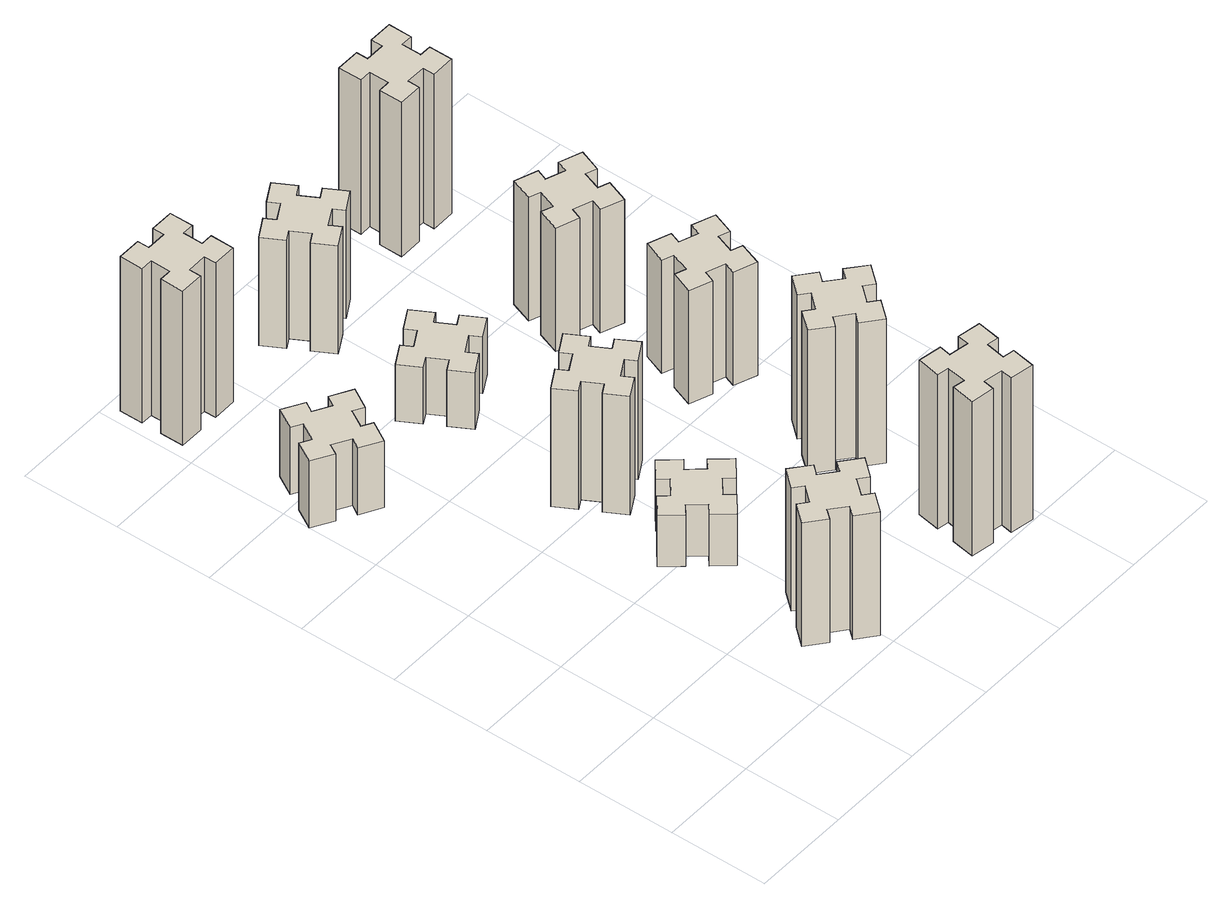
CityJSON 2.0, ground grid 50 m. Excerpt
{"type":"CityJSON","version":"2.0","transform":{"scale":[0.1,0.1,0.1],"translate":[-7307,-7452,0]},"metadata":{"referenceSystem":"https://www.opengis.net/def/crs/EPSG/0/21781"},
"CityObjects":{
"building1":{"type":"Building","attributes":{"class":"1000","function":"1000","usage":"1000","yearOfConstruction":2016,"roofType":"1000","measuredHeight":39,"storeysAboveGround":30,"storeysBelowGround":0},"geometry":[{"type":"Solid","lod":"1","boundaries":[[[[0,1,2,3,4,5,6,7,8,9,10,11,12,13,14,15,16,17,18,19]],[[17,16,20,21]],[[16,15,22,20]],[[15,14,23,22]],[[14,13,24,23]],[[13,12,25,24]],[[12,11,26,25]],[[11,10,27,26]],[[10,9,28,27]],[[9,8,29,28]],[[8,7,30,29]],[[7,6,31,30]],[[6,5,32,31]],[[5,4,33,32]],[[4,3,34,33]],[[3,2,35,34]],[[2,1,36,35]],[[1,0,37,36]],[[0,19,38,37]],[[19,18,39,38]],[[18,17,21,39]],[[24,25,26,27,28,29,30,31,32,33,34,35,36,37,38,39,21,20,22,23]]]]}]},
"building2":{"type":"Building","attributes":{"class":"1000","function":"1000","usage":"1000","yearOfConstruction":2016,"roofType":"1000","measuredHeight":72,"storeysAboveGround":30,"storeysBelowGround":0},"geometry":[{"type":"Solid","lod":"1","boundaries":[[[[40,41,42,43,44,45,46,47,48,49,50,51,52,53,54,55,56,57,58,59]],[[57,56,60,61]],[[56,55,62,60]],[[55,54,63,62]],[[54,53,64,63]],[[53,52,65,64]],[[52,51,66,65]],[[51,50,67,66]],[[50,49,68,67]],[[49,48,69,68]],[[48,47,70,69]],[[47,46,71,70]],[[46,45,72,71]],[[45,44,73,72]],[[44,43,74,73]],[[43,42,75,74]],[[42,41,76,75]],[[41,40,77,76]],[[40,59,78,77]],[[59,58,79,78]],[[58,57,61,79]],[[64,65,66,67,68,69,70,71,72,73,74,75,76,77,78,79,61,60,62,63]]]]}]},
"building3":{"type":"Building","attributes":{"class":"1000","function":"1000","usage":"1000","yearOfConstruction":2016,"roofType":"1000","measuredHeight":90,"storeysAboveGround":30,"storeysBelowGround":0},"geometry":[{"type":"Solid","lod":"1","boundaries":[[[[80,81,82,83,84,85,86,87,88,89,90,91,92,93,94,95,96,97,98,99]],[[97,96,100,101]],[[96,95,102,100]],[[95,94,103,102]],[[94,93,104,103]],[[93,92,105,104]],[[92,91,106,105]],[[91,90,107,106]],[[90,89,108,107]],[[89,88,109,108]],[[88,87,110,109]],[[87,86,111,110]],[[86,85,112,111]],[[85,84,113,112]],[[84,83,114,113]],[[83,82,115,114]],[[82,81,116,115]],[[81,80,117,116]],[[80,99,118,117]],[[99,98,119,118]],[[98,97,101,119]],[[104,105,106,107,108,109,110,111,112,113,114,115,116,117,118,119,101,100,102,103]]]]}]},
"building4":{"type":"Building","attributes":{"class":"1000","function":"1000","usage":"1000","yearOfConstruction":2016,"roofType":"1000","measuredHeight":30,"storeysAboveGround":30,"storeysBelowGround":0},"geometry":[{"type":"Solid","lod":"1","boundaries":[[[[120,121,122,123,124,125,126,127,128,129,130,131,132,133,134,135,136,137,138,139]],[[137,136,140,141]],[[136,135,142,140]],[[135,134,143,142]],[[134,133,144,143]],[[133,132,145,144]],[[132,131,146,145]],[[131,130,147,146]],[[130,129,148,147]],[[129,128,149,148]],[[128,127,150,149]],[[127,126,151,150]],[[126,125,152,151]],[[125,124,153,152]],[[124,123,154,153]],[[123,122,155,154]],[[122,121,156,155]],[[121,120,157,156]],[[120,139,158,157]],[[139,138,159,158]],[[138,137,141,159]],[[144,145,146,147,148,149,150,151,152,153,154,155,156,157,158,159,141,140,142,143]]]]}]},
"building5":{"type":"Building","attributes":{"class":"1000","function":"1000","usage":"1000","yearOfConstruction":2016,"roofType":"1000","measuredHeight":69,"storeysAboveGround":30,"storeysBelowGround":0},"geometry":[{"type":"Solid","lod":"1","boundaries":[[[[160,161,162,163,164,165,166,167,168,169,170,171,172,173,174,175,176,177,178,179]],[[177,176,180,181]],[[176,175,182,180]],[[175,174,183,182]],[[174,173,184,183]],[[173,172,185,184]],[[172,171,186,185]],[[171,170,187,186]],[[170,169,188,187]],[[169,168,189,188]],[[168,167,190,189]],[[167,166,191,190]],[[166,165,192,191]],[[165,164,193,192]],[[164,163,194,193]],[[163,162,195,194]],[[162,161,196,195]],[[161,160,197,196]],[[160,179,198,197]],[[179,178,199,198]],[[178,177,181,199]],[[184,185,186,187,188,189,190,191,192,193,194,195,196,197,198,199,181,180,182,183]]]]}]},
"building6":{"type":"Building","attributes":{"class":"1000","function":"1000","usage":"1000","yearOfConstruction":2016,"roofType":"1000","measuredHeight":33,"storeysAboveGround":30,"storeysBelowGround":0},"geometry":[{"type":"Solid","lod":"1","boundaries":[[[[200,201,202,203,204,205,206,207,208,209,210,211,212,213,214,215,216,217,218,219]],[[217,216,220,221]],[[216,215,222,220]],[[215,214,223,222]],[[214,213,224,223]],[[213,212,225,224]],[[212,211,226,225]],[[211,210,227,226]],[[210,209,228,227]],[[209,208,229,228]],[[208,207,230,229]],[[207,206,231,230]],[[206,205,232,231]],[[205,204,233,232]],[[204,203,234,233]],[[203,202,235,234]],[[202,201,236,235]],[[201,200,237,236]],[[200,219,238,237]],[[219,218,239,238]],[[218,217,221,239]],[[224,225,226,227,228,229,230,231,232,233,234,235,236,237,238,239,221,220,222,223]]]]}]},
"building7":{"type":"Building","attributes":{"class":"1000","function":"1000","usage":"1000","yearOfConstruction":2016,"roofType":"1000","measuredHeight":90,"storeysAboveGround":30,"storeysBelowGround":0},"geometry":[{"type":"Solid","lod":"1","boundaries":[[[[240,241,242,243,244,245,246,247,248,249,250,251,252,253,254,255,256,257,258,259]],[[257,256,260,261]],[[256,255,262,260]],[[255,254,263,262]],[[254,253,264,263]],[[253,252,265,264]],[[252,251,266,265]],[[251,250,267,266]],[[250,249,268,267]],[[249,248,269,268]],[[248,247,270,269]],[[247,246,271,270]],[[246,245,272,271]],[[245,244,273,272]],[[244,243,274,273]],[[243,242,275,274]],[[242,241,276,275]],[[241,240,277,276]],[[240,259,278,277]],[[259,258,279,278]],[[258,257,261,279]],[[264,265,266,267,268,269,270,271,272,273,274,275,276,277,278,279,261,260,262,263]]]]}]},
"building8":{"type":"Building","attributes":{"class":"1000","function":"1000","usage":"1000","yearOfConstruction":2016,"roofType":"1000","measuredHeight":63,"storeysAboveGround":30,"storeysBelowGround":0},"geometry":[{"type":"Solid","lod":"1","boundaries":[[[[280,281,282,283,284,285,286,287,288,289,290,291,292,293,294,295,296,297,298,299]],[[297,296,300,301]],[[296,295,302,300]],[[295,294,303,302]],[[294,293,304,303]],[[293,292,305,304]],[[292,291,306,305]],[[291,290,307,306]],[[290,289,308,307]],[[289,288,309,308]],[[288,287,310,309]],[[287,286,311,310]],[[286,285,312,311]],[[285,284,313,312]],[[284,283,314,313]],[[283,282,315,314]],[[282,281,316,315]],[[281,280,317,316]],[[280,299,318,317]],[[299,298,319,318]],[[298,297,301,319]],[[304,305,306,307,308,309,310,311,312,313,314,315,316,317,318,319,301,300,302,303]]]]}]},
"building9":{"type":"Building","attributes":{"class":"1000","function":"1000","usage":"1000","yearOfConstruction":2016,"roofType":"1000","measuredHeight":84,"storeysAboveGround":30,"storeysBelowGround":0},"geometry":[{"type":"Solid","lod":"1","boundaries":[[[[320,321,322,323,324,325,326,327,328,329,330,331,332,333,334,335,336,337,338,339]],[[337,336,340,341]],[[336,335,342,340]],[[335,334,343,342]],[[334,333,344,343]],[[333,332,345,344]],[[332,331,346,345]],[[331,330,347,346]],[[330,329,348,347]],[[329,328,349,348]],[[328,327,350,349]],[[327,326,351,350]],[[326,325,352,351]],[[325,324,353,352]],[[324,323,354,353]],[[323,322,355,354]],[[322,321,356,355]],[[321,320,357,356]],[[320,339,358,357]],[[339,338,359,358]],[[338,337,341,359]],[[344,345,346,347,348,349,350,351,352,353,354,355,356,357,358,359,341,340,342,343]]]]}]},
"building10":{"type":"Building","attributes":{"class":"1000","function":"1000","usage":"1000","yearOfConstruction":2016,"roofType":"1000","measuredHeight":66,"storeysAboveGround":30,"storeysBelowGround":0},"geometry":[{"type":"Solid","lod":"1","boundaries":[[[[360,361,362,363,364,365,366,367,368,369,370,371,372,373,374,375,376,377,378,379]],[[377,376,380,381]],[[376,375,382,380]],[[375,374,383,382]],[[374,373,384,383]],[[373,372,385,384]],[[372,371,386,385]],[[371,370,387,386]],[[370,369,388,387]],[[369,368,389,388]],[[368,367,390,389]],[[367,366,391,390]],[[366,365,392,391]],[[365,364,393,392]],[[364,363,394,393]],[[363,362,395,394]],[[362,361,396,395]],[[361,360,397,396]],[[360,379,398,397]],[[379,378,399,398]],[[378,377,381,399]],[[384,385,386,387,388,389,390,391,392,393,394,395,396,397,398,399,381,380,382,383]]]]}]},
"building11":{"type":"Building","attributes":{"class":"1000","function":"1000","usage":"1000","yearOfConstruction":2016,"roofType":"1000","measuredHeight":72,"storeysAboveGround":30,"storeysBelowGround":0},"geometry":[{"type":"Solid","lod":"1","boundaries":[[[[400,401,402,403,404,405,406,407,408,409,410,411,412,413,414,415,416,417,418,419]],[[417,416,420,421]],[[416,415,422,420]],[[415,414,423,422]],[[414,413,424,423]],[[413,412,425,424]],[[412,411,426,425]],[[411,410,427,426]],[[410,409,428,427]],[[409,408,429,428]],[[408,407,430,429]],[[407,406,431,430]],[[406,405,432,431]],[[405,404,433,432]],[[404,403,434,433]],[[403,402,435,434]],[[402,401,436,435]],[[401,400,437,436]],[[400,419,438,437]],[[419,418,439,438]],[[418,417,421,439]],[[424,425,426,427,428,429,430,431,432,433,434,435,436,437,438,439,421,420,422,423]]]]}]},
"building12":{"type":"Building","attributes":{"class":"1000","function":"1000","usage":"1000","yearOfConstruction":2016,"roofType":"1000","measuredHeight":90,"storeysAboveGround":30,"storeysBelowGround":0},"geometry":[{"type":"Solid","lod":"1","boundaries":[[[[440,441,442,443,444,445,446,447,448,449,450,451,452,453,454,455,456,457,458,459]],[[457,456,460,461]],[[456,455,462,460]],[[455,454,463,462]],[[454,453,464,463]],[[453,452,465,464]],[[452,451,466,465]],[[451,450,467,466]],[[450,449,468,467]],[[449,448,469,468]],[[448,447,470,469]],[[447,446,471,470]],[[446,445,472,471]],[[445,444,473,472]],[[444,443,474,473]],[[443,442,475,474]],[[442,441,476,475]],[[441,440,477,476]],[[440,459,478,477]],[[459,458,479,478]],[[458,457,461,479]],[[464,465,466,467,468,469,470,471,472,473,474,475,476,477,478,479,461,460,462,463]]]]}]}
},
"vertices":[
[306,2327,0],[356,2414,0],[408,2384,0],[468,2488,0],[364,2548,0],[334,2496,0],[247,2546,0],[277,2598,0],[173,2658,0],[113,2554,0],[165,2524,0],[115,2437,0],[63,2467,0],[3,2363,0],[107,2303,0],[137,2355,0],[224,2305,0],[194,2253,0],[298,2193,0],[358,2297,0],[224,2305,390],[194,2253,390],[137,2355,390],[107,2303,390],[3,2363,390],[63,2467,390],[115,2437,390],[165,2524,390],[113,2554,390],[173,2658,390],[277,2598,390],[247,2546,390],[334,2496,390],[364,2548,390],[468,2488,390],[408,2384,390],[356,2414,390],[306,2327,390],[358,2297,390],[298,2193,390],
[866,253,0],[943,189,0],[904,143,0],[996,66,0],[1073,158,0],[1027,196,0],[1092,273,0],[1138,234,0],[1215,326,0],[1123,403,0],[1084,357,0],[1008,422,0],[1046,468,0],[954,545,0],[877,453,0],[923,414,0],[859,338,0],[813,376,0],[736,284,0],[828,207,0],[859,338,720],[813,376,720],[923,414,720],[877,453,720],[954,545,720],[1046,468,720],[1008,422,720],[1084,357,720],[1123,403,720],[1215,326,720],[1138,234,720],[1092,273,720],[1027,196,720],[1073,158,720],[996,66,720],[904,143,720],[943,189,720],[866,253,720],[828,207,720],[736,284,720],
[345,3215,0],[345,3315,0],[405,3315,0],[405,3435,0],[285,3435,0],[285,3375,0],[185,3375,0],[185,3435,0],[65,3435,0],[65,3315,0],[125,3315,0],[125,3215,0],[65,3215,0],[65,3095,0],[185,3095,0],[185,3155,0],[285,3155,0],[285,3095,0],[405,3095,0],[405,3215,0],[285,3155,900],[285,3095,900],[185,3155,900],[185,3095,900],[65,3095,900],[65,3215,900],[125,3215,900],[125,3315,900],[65,3315,900],[65,3435,900],[185,3435,900],[185,3375,900],[285,3375,900],[285,3435,900],[405,3435,900],[405,3315,900],[345,3315,900],[345,3215,900],[405,3215,900],[405,3095,900],
[943,1162,0],[866,1097,0],[828,1143,0],[736,1066,0],[813,974,0],[859,1013,0],[923,936,0],[877,898,0],[954,806,0],[1046,883,0],[1008,929,0],[1084,993,0],[1123,947,0],[1215,1024,0],[1138,1116,0],[1092,1078,0],[1027,1154,0],[1073,1193,0],[996,1285,0],[904,1208,0],[1027,1154,300],[1073,1193,300],[1092,1078,300],[1138,1116,300],[1215,1024,300],[1123,947,300],[1084,993,300],[1008,929,300],[1046,883,300],[954,806,300],[877,898,300],[923,936,300],[859,1013,300],[813,974,300],[736,1066,300],[828,1143,300],[866,1097,300],[943,1162,300],[904,1208,300],[996,1285,300],
[855,1574,0],[905,1487,0],[853,1457,0],[913,1353,0],[1017,1413,0],[987,1465,0],[1074,1515,0],[1104,1463,0],[1208,1523,0],[1148,1627,0],[1096,1597,0],[1046,1684,0],[1098,1714,0],[1038,1818,0],[934,1758,0],[964,1706,0],[877,1656,0],[847,1708,0],[743,1648,0],[803,1544,0],[877,1656,690],[847,1708,690],[964,1706,690],[934,1758,690],[1038,1818,690],[1098,1714,690],[1046,1684,690],[1096,1597,690],[1148,1627,690],[1208,1523,690],[1104,1463,690],[1074,1515,690],[987,1465,690],[1017,1413,690],[913,1353,690],[853,1457,690],[905,1487,690],[855,1574,690],[803,1544,690],[743,1648,690],
[855,2414,0],[905,2327,0],[853,2297,0],[913,2193,0],[1017,2253,0],[987,2305,0],[1074,2355,0],[1104,2303,0],[1208,2363,0],[1148,2467,0],[1096,2437,0],[1046,2524,0],[1098,2554,0],[1038,2658,0],[934,2598,0],[964,2546,0],[877,2496,0],[847,2548,0],[743,2488,0],[803,2384,0],[877,2496,330],[847,2548,330],[964,2546,330],[934,2598,330],[1038,2658,330],[1098,2554,330],[1046,2524,330],[1096,2437,330],[1148,2467,330],[1208,2363,330],[1104,2303,330],[1074,2355,330],[987,2305,330],[1017,2253,330],[913,2193,330],[853,2297,330],[905,2327,330],[855,2414,330],[803,2384,330],[743,2488,330],
[1884,305,0],[1785,322,0],[1796,381,0],[1677,402,0],[1657,284,0],[1716,274,0],[1698,175,0],[1639,186,0],[1618,67,0],[1737,47,0],[1747,106,0],[1845,88,0],[1835,29,0],[1953,8,0],[1974,127,0],[1915,137,0],[1932,235,0],[1991,225,0],[2012,343,0],[1894,364,0],[1932,235,900],[1991,225,900],[1915,137,900],[1974,127,900],[1953,8,900],[1835,29,900],[1845,88,900],[1747,106,900],[1737,47,900],[1618,67,900],[1639,186,900],[1698,175,900],[1716,274,900],[1657,284,900],[1677,402,900],[1796,381,900],[1785,322,900],[1884,305,900],[1894,364,900],[2012,343,900],
[1096,3177,0],[1046,3264,0],[1098,3294,0],[1038,3398,0],[934,3338,0],[964,3286,0],[877,3236,0],[847,3288,0],[743,3228,0],[803,3124,0],[855,3154,0],[905,3067,0],[853,3037,0],[913,2933,0],[1017,2993,0],[987,3045,0],[1074,3095,0],[1104,3043,0],[1208,3103,0],[1148,3207,0],[1074,3095,630],[1104,3043,630],[987,3045,630],[1017,2993,630],[913,2933,630],[853,3037,630],[905,3067,630],[855,3154,630],[803,3124,630],[743,3228,630],[847,3288,630],[877,3236,630],[964,3286,630],[934,3338,630],[1038,3398,630],[1098,3294,630],[1046,3264,630],[1096,3177,630],[1148,3207,630],[1208,3103,630],
[1867,836,0],[1932,913,0],[1978,874,0],[2055,966,0],[1963,1043,0],[1924,997,0],[1848,1062,0],[1886,1108,0],[1794,1185,0],[1717,1093,0],[1763,1054,0],[1699,978,0],[1653,1016,0],[1576,924,0],[1668,847,0],[1706,893,0],[1783,829,0],[1744,783,0],[1836,706,0],[1913,798,0],[1783,829,840],[1744,783,840],[1706,893,840],[1668,847,840],[1576,924,840],[1653,1016,840],[1699,978,840],[1763,1054,840],[1717,1093,840],[1794,1185,840],[1886,1108,840],[1848,1062,840],[1924,997,840],[1963,1043,840],[2055,966,840],[1978,874,840],[1932,913,840],[1867,836,840],[1913,798,840],[1836,706,840],
[1900,1772,0],[1806,1806,0],[1827,1862,0],[1714,1903,0],[1673,1790,0],[1729,1770,0],[1695,1676,0],[1639,1697,0],[1597,1584,0],[1710,1543,0],[1731,1599,0],[1825,1565,0],[1804,1509,0],[1917,1467,0],[1958,1580,0],[1902,1601,0],[1936,1695,0],[1992,1674,0],[2033,1787,0],[1920,1828,0],[1936,1695,660],[1992,1674,660],[1902,1601,660],[1958,1580,660],[1917,1467,660],[1804,1509,660],[1825,1565,660],[1731,1599,660],[1710,1543,660],[1597,1584,660],[1639,1697,660],[1695,1676,660],[1729,1770,660],[1673,1790,660],[1714,1903,660],[1827,1862,660],[1806,1806,660],[1900,1772,660],[1920,1828,660],[2033,1787,660],
[1800,2412,0],[1706,2446,0],[1727,2502,0],[1614,2543,0],[1573,2430,0],[1629,2410,0],[1595,2316,0],[1539,2337,0],[1497,2224,0],[1610,2183,0],[1631,2239,0],[1725,2205,0],[1704,2149,0],[1817,2107,0],[1858,2220,0],[1802,2241,0],[1836,2335,0],[1892,2314,0],[1933,2427,0],[1820,2468,0],[1836,2335,720],[1892,2314,720],[1802,2241,720],[1858,2220,720],[1817,2107,720],[1704,2149,720],[1725,2205,720],[1631,2239,720],[1610,2183,720],[1497,2224,720],[1539,2337,720],[1595,2316,720],[1629,2410,720],[1573,2430,720],[1614,2543,720],[1727,2502,720],[1706,2446,720],[1800,2412,720],[1820,2468,720],[1933,2427,720],
[1665,3155,0],[1765,3155,0],[1765,3095,0],[1885,3095,0],[1885,3215,0],[1825,3215,0],[1825,3315,0],[1885,3315,0],[1885,3435,0],[1765,3435,0],[1765,3375,0],[1665,3375,0],[1665,3435,0],[1545,3435,0],[1545,3315,0],[1605,3315,0],[1605,3215,0],[1545,3215,0],[1545,3095,0],[1665,3095,0],[1605,3215,900],[1545,3215,900],[1605,3315,900],[1545,3315,900],[1545,3435,900],[1665,3435,900],[1665,3375,900],[1765,3375,900],[1765,3435,900],[1885,3435,900],[1885,3315,900],[1825,3315,900],[1825,3215,900],[1885,3215,900],[1885,3095,900],[1765,3095,900],[1765,3155,900],[1665,3155,900],[1665,3095,900],[1545,3095,900]
]}
